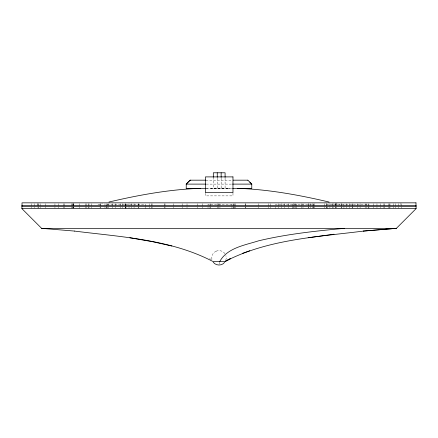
<?xml version="1.0" encoding="UTF-8"?>
<svg xmlns="http://www.w3.org/2000/svg" width="438" height="438" viewBox="0 0 438 438"><rect width="100%" height="100%" fill="white"/><g stroke="black" fill="none" stroke-linecap="round" stroke-linejoin="round"><path stroke-width="0.33" stroke-dasharray="2.19 1.64" d="M219.197 263.95L219.394 262.674M225.844 260.177L226.238 258.091L225.909 255.639M216.158 251.149C212.808 252.496 210.935 256.558 212.091 259.98M216.158 251.149C219.224 249.775 223.134 250.919 224.979 253.728M98.013 204.776L102.508 203.648M206.079 188.28L210.169 188.247M205.838 180.171L232.162 180.171M206.216 184.113L232.403 184.113M206.216 188.537L232.403 188.537M227.831 188.247L231.921 188.28M335.492 203.648L339.987 204.776M209.621 258.617L211.976 260.052M401.389 203.654L401.389 206.221M401.389 206.862L401.389 208.149M400.819 203.424L400.819 204.59M398.706 203.654L398.706 206.221M398.706 206.862L398.706 208.149M395.678 203.654L395.678 206.221M395.678 206.862L395.678 208.149M393.319 203.654L393.319 206.221M393.319 206.862L393.319 208.149M389.984 203.654L389.984 206.221M389.984 206.862L389.984 208.149M389.19 203.654L389.19 206.221M389.19 206.862L389.19 208.149M388.364 203.654L388.364 206.221M388.364 206.862L388.364 208.149M384.274 203.654L384.274 206.221M384.274 206.862L384.274 208.149M383.902 203.654L383.902 206.221M383.902 206.862L383.902 208.149M380.825 203.654L380.825 206.221M380.825 206.862L380.825 208.149M376.97 203.654L376.97 206.221M376.97 206.862L376.97 208.149M373.324 203.654L373.324 206.221M373.324 206.862L373.324 208.149M368.938 206.167L368.938 204.245L327.317 204.245L327.317 206.167M368.938 206.807L368.938 208.734M368.374 203.654L368.374 206.221M368.374 206.862L368.374 208.149M366.874 203.654L366.874 206.221M366.874 206.862L366.874 208.149M365.144 203.654L365.144 206.221M365.144 206.862L365.144 208.149M360.085 203.654L360.085 206.221M360.085 206.862L360.085 208.149M357.359 203.654L357.359 206.221M357.359 206.862L357.359 208.149M352.552 203.654L352.486 206.221M352.552 206.862L352.486 208.149M352.311 204.245L352.311 206.167M352.311 206.807L352.311 208.094M349.502 203.654L349.502 206.221M349.502 206.862L349.502 208.149M346.431 203.654L346.431 206.221M346.431 206.862L346.431 208.149M343.95 204.245L343.95 206.167M343.95 206.807L343.95 208.734M341.75 203.654L341.75 206.221M341.75 206.862L341.75 208.149M341.41 203.654L341.41 206.221M341.41 206.862L341.41 208.149M336.592 203.654L336.592 206.221M336.592 206.862L336.592 208.149M335.858 203.654L335.858 206.221M335.858 206.862L335.858 208.149M335.431 203.654L335.431 206.221M335.431 206.862L335.431 208.149M333.006 203.654L333.006 206.221M333.006 206.862L333.006 208.149M332.918 203.654L332.918 206.221M332.918 206.862L332.918 208.149M329.923 203.654L329.923 206.221M329.923 206.862L329.923 208.149M327.317 206.807L327.317 208.734M326.518 203.654L326.518 206.221M326.518 206.862L326.518 208.149M326.348 203.654L326.348 206.221M326.348 206.862L326.348 208.149M324.717 203.654L324.717 206.221M324.717 206.862L324.717 208.149M314.265 203.654L314.265 206.221M314.265 206.862L314.265 208.149M313.564 206.167L313.564 204.245L275.803 204.245L275.803 206.167M313.564 206.807L313.564 208.094M313.433 203.654L313.433 206.221M313.433 206.862L313.433 208.149M312.82 203.654L312.82 206.221M312.82 206.862L312.82 208.149M310.619 203.654L310.619 206.221M310.619 206.862L310.619 208.149M308.713 203.654L308.713 206.221M308.713 206.862L308.713 208.149M308.566 203.654L308.566 206.221M308.566 206.862L308.566 208.149M302.981 203.654L302.981 206.221M302.981 206.862L302.981 208.149M301.694 203.654L301.694 206.221M301.694 206.862L301.694 208.149M296.8 204.245L296.8 206.167M296.8 206.807L296.8 208.734M295.683 203.654L295.683 206.221M295.683 206.862L295.683 208.149M294.079 203.654L294.079 206.221M294.079 206.862L294.079 208.149M293.372 203.654L293.372 206.221M293.372 206.862L293.372 208.149M292.568 204.245L292.568 206.167M292.568 206.807L292.568 208.734M288.505 203.654L288.505 206.221M288.505 206.862L288.505 208.149M284.339 203.654L284.339 206.221M284.339 206.862L284.339 208.149M281.65 203.654L281.65 206.221M281.65 206.862L281.65 208.149M278.776 203.654L278.776 206.221M278.776 206.862L278.776 208.149M275.803 206.807L275.803 208.734M270.306 203.654L270.306 206.221M270.306 206.862L270.306 208.149M268.691 203.654L268.691 206.221M268.691 206.862L268.691 208.149M258.727 203.654L258.727 206.221M258.727 206.862L258.727 208.149M245.718 203.654L245.718 206.221M245.718 206.862L245.718 208.149M245.264 203.654L245.264 206.221M245.264 206.862L245.264 208.149M235.754 203.654L235.754 206.221M235.754 206.862L235.754 208.149M234.62 203.654L234.62 206.221M234.62 206.862L234.62 208.149M233.93 206.167L233.93 204.245L208.023 204.245L208.023 206.167M233.93 206.807L233.93 208.734M233.197 203.654L233.197 206.221M233.197 206.862L233.197 208.149M232.972 193.158L232.972 195.874L205.427 195.874L205.427 192.665M231.97 204.245L231.97 206.167M231.97 206.807L231.97 208.734M225.088 178.118L225.088 188.126L213.311 188.126L213.311 178.118M221.146 178.118L221.146 188.126M219.953 203.654L219.953 206.221M219.953 206.862L219.953 208.149M218.606 203.654L218.606 206.221M218.606 206.862L218.606 208.149M217.253 178.118L217.253 188.126M217.182 203.654L217.182 206.221M217.182 206.862L217.182 208.149M210.585 203.654L210.585 206.221M210.585 206.862L210.585 208.149M209.983 204.245L209.983 206.167M209.983 206.807L209.983 208.734M208.023 206.807L208.023 208.094M202.236 203.654L202.236 206.221M202.236 206.862L202.236 208.149M197.795 203.654L197.795 206.221M197.795 206.862L197.795 208.149M187.015 203.654L187.015 206.221M187.015 206.862L187.015 208.149M182.153 203.654L182.153 206.221M182.153 206.862L182.153 208.149M173.831 203.654L173.831 206.221M173.831 206.862L173.831 208.149M165.006 203.654L165.006 206.221M165.006 206.862L165.006 208.149M164.83 203.654L164.83 206.221M164.83 206.862L164.83 208.149M152.068 203.654L152.068 206.221M152.068 206.862L152.068 208.149M151.647 203.654L151.647 206.221M151.647 206.862L151.647 208.149M149.369 203.654L149.369 206.221M149.369 206.862L149.369 208.149M145.624 206.167L145.624 204.245L106.199 204.245L106.199 206.167M145.624 206.807L145.624 208.734M138.868 203.654L138.868 206.221M138.868 206.862L138.868 208.149M138.775 203.654L138.775 206.221M138.775 206.862L138.775 208.149M134.055 203.654L134.055 206.221M134.055 206.862L134.055 208.149M131.334 203.654L131.334 206.221M131.334 206.862L131.334 208.149M129.018 203.654L129.018 206.221M129.018 206.862L129.018 208.149M125.952 204.245L125.952 206.167M125.952 206.807L125.952 208.734M125.876 204.245L125.876 206.167M125.876 206.807L125.876 208.734M125.58 203.654L125.58 206.221M125.58 206.862L125.58 208.149M125.432 203.654L125.432 206.221M125.432 206.862L125.432 208.149M122.766 203.654L122.766 206.221M122.766 206.862L122.766 208.149M120.817 203.654L120.817 206.221M120.817 206.862L120.817 208.149M115.774 203.654L115.774 206.221M115.774 206.862L115.774 208.149M112.265 203.654L112.265 206.221M112.265 206.862L112.265 208.149M108.378 203.654L108.378 206.221M108.378 206.862L108.378 208.149M107.463 203.654L107.463 206.221M107.463 206.862L107.463 208.149M106.363 203.654L106.363 206.221M106.363 206.862L106.363 208.149M106.199 206.807L106.199 208.094M104.978 203.654L104.978 206.221M104.978 206.862L104.978 208.149M100.641 203.654L100.641 206.221M100.641 206.862L100.641 208.149M100.099 203.654L100.099 206.221M100.099 206.862L100.099 208.149M91.745 203.654L91.745 206.221M91.745 206.862L91.745 208.149M88.963 203.654L88.963 206.221M88.963 206.862L88.963 208.149M88.859 203.654L88.859 206.221M88.859 206.862L88.859 208.149M86.855 203.654L86.855 206.221M86.855 206.862L86.855 208.149M85.837 203.654L85.837 206.221M85.837 206.862L85.837 208.149M79.475 203.654L79.475 206.221M79.475 206.862L79.475 208.149M73.836 203.654L73.836 206.221M73.836 206.862L73.836 208.149M73.721 203.654L73.721 206.221M73.721 206.862L73.721 208.149M73.124 203.654L73.124 206.221M73.124 206.862L73.124 208.149M73.02 203.654L73.02 206.221M73.02 206.862L73.02 208.149M72.807 203.654L72.807 206.221M72.807 206.862L72.807 208.149M71.493 203.654L71.493 206.221M71.493 206.862L71.493 208.149M64.194 203.654L64.194 206.221M64.194 206.862L64.194 208.149M63.713 203.654L63.713 206.221M63.713 206.862L63.713 208.149M58.823 203.654L58.823 206.221M58.823 206.862L58.823 208.149M54.947 203.654L54.947 206.221M54.947 206.862L54.947 208.149M45.766 203.654L45.766 206.221M45.766 206.862L45.766 208.149M40.126 203.654L40.126 206.221M40.126 206.862L40.126 208.149M38.456 203.654L38.456 206.221M38.456 206.862L38.456 208.149M38.018 203.654L38.018 206.221M38.018 206.862L38.018 208.149M37.181 203.424L37.181 205.761M34.148 203.654L34.148 206.221M34.148 206.862L34.148 208.149M31.158 203.654L31.158 206.221M31.158 206.862L31.158 208.149M228.154 188.247L219 188.537L209.846 188.247L228.154 188.247"/><path stroke-width="0.66" d="M219.487 262.039C226.725 247.859 244.924 245.209 258.688 240.796C286.83 234.073 315.678 231.001 344.438 228.346M224.645 262.346C221.924 265.981 215.841 265.893 213.229 262.181M396.231 228.346L363.398 231.078L396.385 228.346L416.1 208.636L416.1 205.526L21.9 205.526L21.9 208.636L41.61 228.346L74.542 231.078M363.545 231.078C316.948 236.942 267.602 239.356 225.132 261.437L212.813 261.437C170.387 239.307 121.036 236.974 74.465 231.078M249.802 250.76L242.718 253.279M108.936 202.038C139.032 194.948 169.632 189.408 200.593 188.324M308.182 237.752L334.046 234.215M190.125 180.171L205.838 180.171M233.158 180.171L247.875 180.171M205.597 184.113L186.227 184.113L186.227 188.537L205.597 188.537M232.562 184.113L251.773 184.113L251.773 188.537L232.562 188.537M21.9 208.636L416.1 208.636M41.61 228.346L396.39 228.346M237.407 188.324C268.368 189.408 298.968 194.948 329.064 202.038M129.856 237.752L152.506 241.688L171.866 246.025M249.802 182.142L251.817 184.113L247.831 180.171M225.088 177.45L225.088 172.78L213.311 172.78L213.311 177.45M221.146 172.78L221.146 177.45M217.253 172.78L217.253 177.45M190.169 180.171L186.183 184.113L190.163 180.171M230.476 258.617L225.159 261.437L230.492 258.617M232.972 176.897L205.427 176.897L205.427 192.665L232.972 192.665L232.972 176.897M415.985 202.838L22.015 202.838L22.015 206.347L415.985 206.347L415.985 202.838"/></g></svg>
